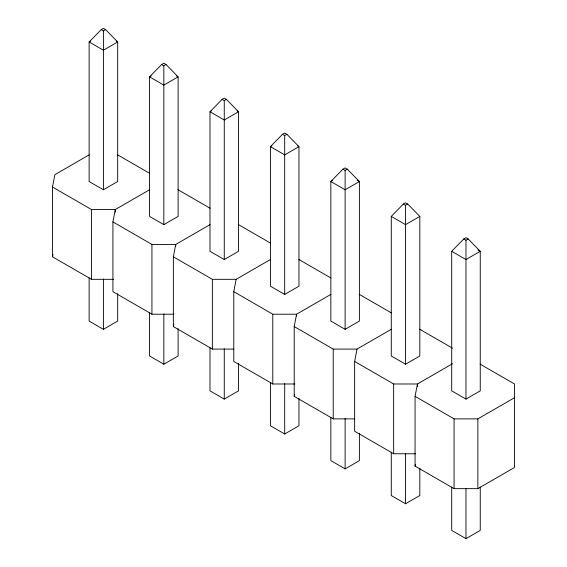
<?xml version="1.0" encoding="UTF-8"?>
<svg xmlns="http://www.w3.org/2000/svg" width="567" height="567" viewBox="0 0 567 567"><rect width="100%" height="100%" fill="white"/><g stroke="black" fill="none" stroke-linecap="round" stroke-linejoin="round"><path stroke-width="0.85" d="M113.542 279.325L91.507 279.325L52.497 256.801L52.497 187.025L54.871 174.664L89.217 154.834M52.497 256.801L52.972 254.328M173.97 314.21L151.935 314.21L112.925 291.686L112.925 221.91L115.299 209.549L149.645 189.718M233.512 349.102L212.363 349.102L173.353 326.578L173.353 256.801L175.727 244.434L210.073 224.603M173.353 326.578L173.828 324.104M294.826 383.987L272.791 383.987L233.781 361.462L233.781 291.686L236.155 279.325L270.502 259.495M354.368 418.878L333.219 418.878L294.209 396.354L294.209 326.571L296.584 314.21L330.93 294.379M294.209 396.354L294.521 394.703M415.682 453.763L393.647 453.763L354.637 431.239L354.637 361.462L357.012 349.102L391.358 329.271M480.079 364.113L514.503 383.987L514.503 467.499L477.868 488.655L454.075 488.655L415.065 466.124L415.065 396.347L417.44 383.987L452.551 363.716M415.065 466.124L415.377 464.479M101.217 29.612L89.132 41.972L89.132 181.532L103.407 189.768L117.681 181.532L117.681 41.972L105.597 29.612L103.407 28.35L101.217 29.612L103.407 30.88L105.597 29.612M161.645 64.503L149.56 76.864L149.56 216.417L163.835 224.66L178.109 216.417L178.109 76.864L166.025 64.503L163.835 63.235L161.645 64.503L163.835 65.765L166.025 64.503M222.073 99.388L209.988 111.749L209.988 251.301L224.263 259.544L238.537 251.301L238.537 111.749L226.453 99.388L224.263 98.126L222.073 99.388L224.263 100.65L226.453 99.388M282.501 134.28L270.416 146.64L270.416 286.193L284.691 294.436L298.965 286.193L298.965 146.64L286.881 134.28L284.691 133.011L282.501 134.28L284.691 135.541L286.881 134.28M342.929 169.164L330.844 181.525L330.844 321.078L345.119 329.321L359.393 321.078L359.393 181.525L347.309 169.164L345.119 167.903L342.929 169.164L345.119 170.426L347.309 169.164M391.273 216.417L403.357 204.049L405.547 202.788L407.737 204.049L419.821 216.417L419.821 355.97L405.547 364.212L391.273 355.97L391.273 216.417L405.547 224.652L419.821 216.417M451.701 251.301L463.785 238.941L465.975 237.679L468.165 238.941L480.249 251.301L480.249 390.854L465.975 399.097L451.701 390.854L451.701 251.301L465.975 259.544L480.249 251.301L477.995 250.004M90.635 41.108L89.132 41.972L103.407 50.215L117.681 41.972L116.178 41.108M151.063 75.999L149.56 76.864L163.835 85.107L178.109 76.864L176.606 75.999M211.491 110.884L209.988 111.749L224.263 119.991L238.537 111.749L237.034 110.884M271.919 145.769L270.416 146.64L284.691 154.883L298.965 146.64L297.462 145.769M332.347 180.66L330.844 181.525L345.119 189.768L359.393 181.525L357.139 180.228M89.132 277.802L89.132 321.085L103.407 329.321L117.681 321.085L117.681 293.699M403.357 204.049L405.547 205.318L407.737 204.049M149.56 312.693L149.56 355.97L163.835 364.212L178.109 355.97L178.109 328.591M463.785 238.941L465.975 240.202L468.165 238.941M209.988 347.578L209.988 390.854L224.263 399.097L238.537 390.854L238.537 363.475M270.416 382.463L270.416 425.746L284.691 433.989L298.965 425.746L298.965 398.367M330.844 417.355L330.844 460.631L345.119 468.874L359.393 460.631L359.393 433.252M415.065 396.347L454.075 418.878L477.868 418.878L514.503 397.722M391.273 452.239L391.273 495.523L405.547 503.765L419.821 495.523L419.821 468.144M451.701 487.131L451.701 530.407L465.975 538.65L480.249 530.407L480.249 487.131M52.497 187.025L91.507 209.549L115.299 209.549L115.299 212.2M112.925 221.91L151.935 244.434L175.727 244.434L175.727 246.206M173.353 256.801L212.363 279.325L236.155 279.325M233.781 291.686L272.791 314.21L296.584 314.21L296.584 315.982M294.209 326.571L333.219 349.102L357.012 349.102M354.637 361.462L393.647 383.987L417.44 383.987L417.44 386.637M117.511 154.784L149.645 173.339M177.939 189.676L210.073 208.224M238.367 224.56L270.502 243.108M298.795 259.452L330.93 278M359.223 294.337L391.358 312.885M419.651 329.221L452.551 348.216M477.868 418.878L477.868 488.655M465.975 240.202L465.975 399.097M465.975 488.307L465.975 538.65M454.075 418.878L454.075 488.655M405.547 205.318L405.547 364.212M405.547 453.416L405.547 503.765M393.647 383.987L393.647 453.763M345.119 170.426L345.119 329.321M345.119 418.531L345.119 468.874M333.219 349.102L333.219 418.878M284.691 135.541L284.691 294.436M284.691 383.639L284.691 433.989M272.791 314.21L272.791 383.987M224.263 100.65L224.263 259.544M224.263 348.755L224.263 399.097M212.363 279.325L212.363 349.102M163.835 65.765L163.835 224.66M163.835 313.863L163.835 364.212M151.935 244.434L151.935 314.21M103.407 30.88L103.407 189.768M103.407 278.978L103.407 329.321M91.507 209.549L91.507 279.325"/></g></svg>
